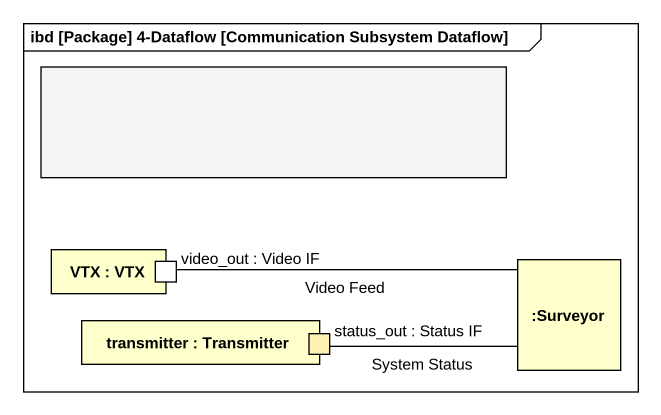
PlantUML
@startuml
mainframe ibd [Package] 4-Dataflow [Communication Subsystem Dataflow]
rectangle " " as rectangle1 #F4F4F4
rectangle "VTX : VTX" as VTX {
  port "video_out : Video IF" as video_out_Video_IF
}
rectangle ":Surveyor" as Surveyor
rectangle "transmitter : Transmitter" as transmitter {
  port "status_out : Status IF" as status_out_Status_IF #FFF0B4
}
video_out_Video_IF -right- Surveyor : Video Feed
status_out_Status_IF -right- Surveyor : System Status
@enduml
